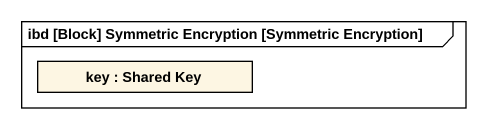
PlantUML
@startuml
mainframe ibd [Block] Symmetric Encryption [Symmetric Encryption]
rectangle "key : Shared Key" as key
@enduml
